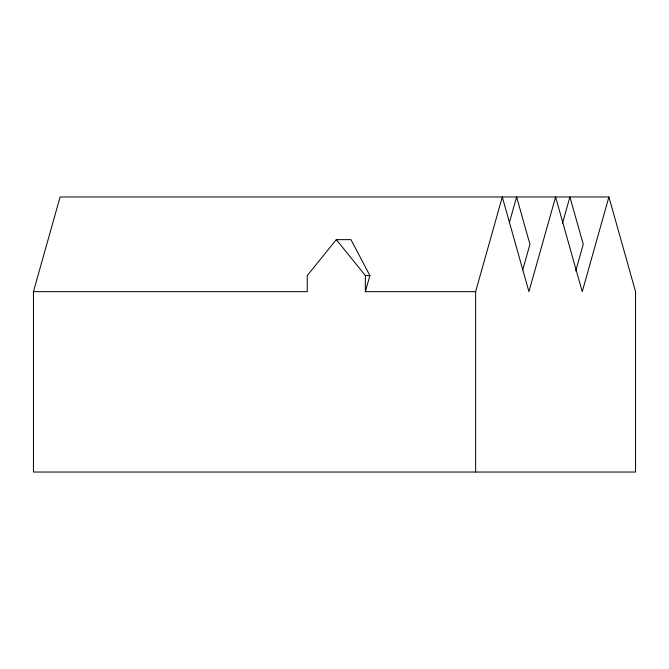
<?xml version="1.0" encoding="UTF-8"?>
<svg xmlns="http://www.w3.org/2000/svg" width="669" height="669" viewBox="0 0 669 669"><rect width="100%" height="100%" fill="white"/><g stroke="black" fill="none" stroke-linecap="round" stroke-linejoin="round"><path stroke-width="1" d="M33.45 291.651L60.101 196.97L608.899 196.97L635.55 291.651L635.55 472.03L33.45 472.03L33.45 291.651L307.263 291.651L307.263 275.544L336.306 239.644L350.949 239.644L369.89 275.544L365.358 291.651L475.634 291.651L502.285 196.97L528.936 291.651L555.588 196.97L582.247 291.651L608.899 196.97M509.393 222.61L516.61 196.97L529.94 244.31L522.715 269.95M562.42 223.597L569.913 196.97L583.243 244.31L575.75 270.937M336.306 239.644L365.358 275.544L369.89 275.544M475.634 291.651L475.634 472.03M365.358 275.544L365.358 291.651"/></g></svg>
